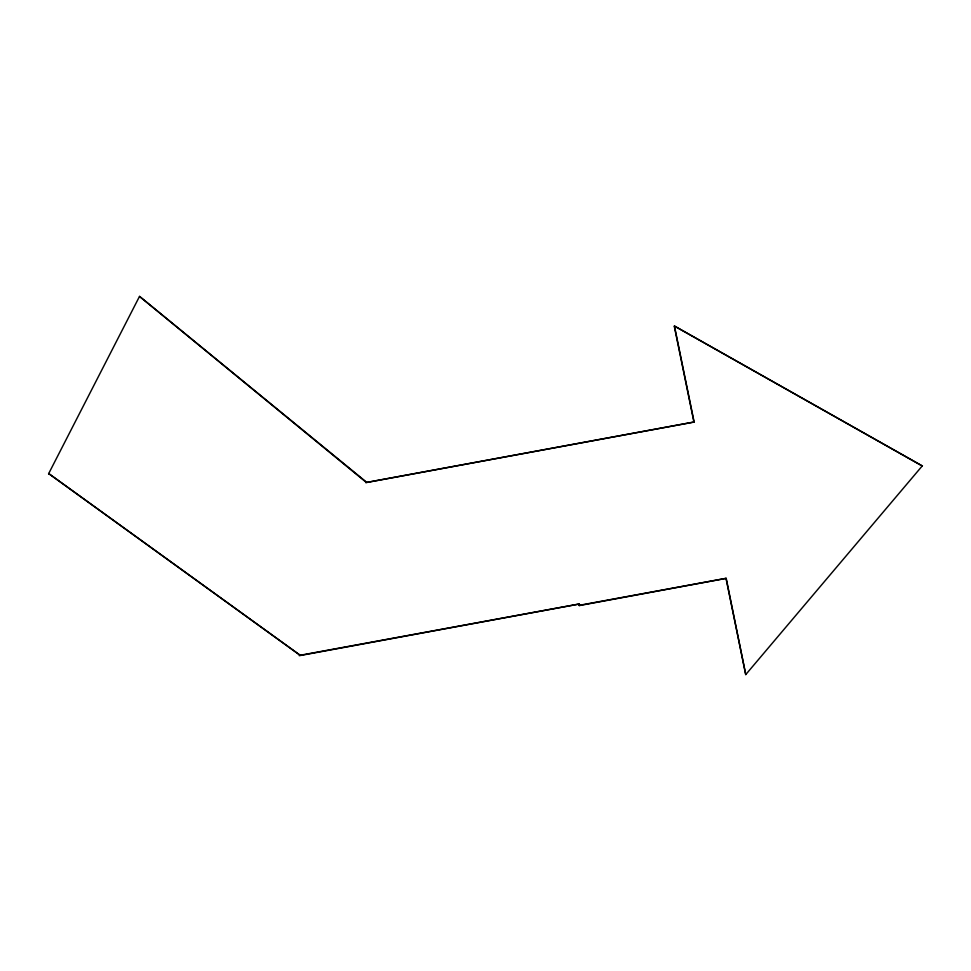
<?xml version="1.0" encoding="UTF-8"?>
<svg xmlns="http://www.w3.org/2000/svg" width="971" height="971" viewBox="0 0 971 971"><rect width="100%" height="100%" fill="white"/><g stroke="black" fill="none" stroke-linecap="round" stroke-linejoin="round"><path stroke-width="1.46" d="M300.16 655.279L48.696 473.569L300.16 655.279L579.141 604.023L579.262 605.588L726.199 578.328L579.408 605.297M366.553 482.211L139.521 296.398L366.407 482.502L694.131 422.021L674.444 326.038L922.304 465.971L674.444 326.038M299.614 654.891L299.262 655.704L579.141 604.023M365.666 482.636L694.131 422.021M726.053 578.619L745.74 674.602L726.199 578.328M48.55 473.86L139.521 296.398M745.74 674.602L922.45 465.679M674.299 326.329L693.986 422.312M578.995 604.314L579.262 605.588"/></g></svg>
